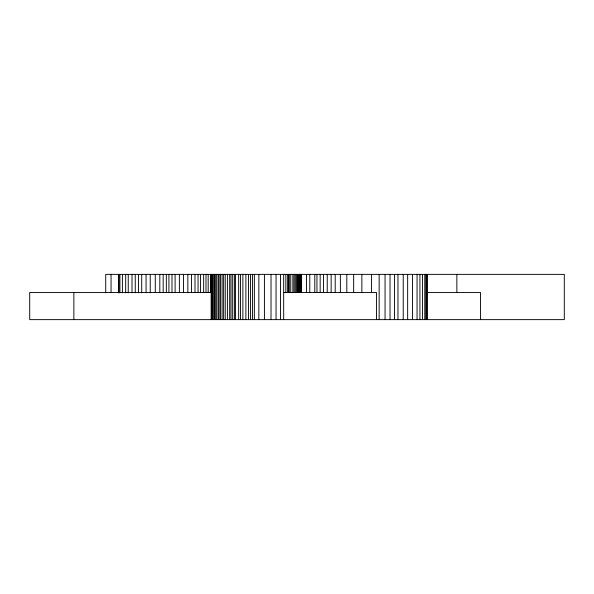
<?xml version="1.0" encoding="UTF-8"?>
<svg xmlns="http://www.w3.org/2000/svg" width="594" height="594" viewBox="0 0 594 594"><rect width="100%" height="100%" fill="white"/><g stroke="black" fill="none" stroke-linecap="round" stroke-linejoin="round"><path stroke-width="0.89" d="M210.736 292.471L29.7 292.471L29.7 319.631L564.3 319.631L564.3 274.369L105.732 274.369L105.732 292.842M283.68 292.471L376.44 292.471L376.44 319.631M427.131 292.471L480.449 292.471L480.449 319.631M456.853 274.369L456.853 292.471M427.093 274.369L427.093 319.631M426.826 274.369L426.796 319.631M426.678 274.369L426.678 319.631M425.876 274.369L425.876 319.631M424.777 274.369L424.777 319.631M422.483 274.369L422.483 319.631M419.936 274.369L419.936 319.631M417.055 274.369L417.055 319.631M412.533 274.369L412.533 319.631M407.655 274.369L407.655 319.631M403.229 274.369L403.229 319.631M397.965 274.369L397.965 319.631M394.446 274.369L394.446 319.631M390.028 274.369L390.028 319.631M385.053 274.369L385.053 319.631M379.15 274.369L379.15 319.631M371.577 274.369L371.577 292.471M361.865 274.369L361.865 292.471M353.66 274.369L353.66 292.471M346.814 274.369L346.814 292.471M340.369 274.369L340.369 292.471M335.202 274.369L335.202 292.471M331.155 274.369L331.155 292.471M327.235 274.369L327.235 292.471M323.5 274.369L323.5 292.471M320.166 274.369L320.166 292.471M316.944 274.369L316.944 292.471M314.79 274.369L314.79 292.471M309.786 274.369L309.786 292.471M306.549 274.369L306.549 292.471M301.574 274.369L301.574 292.471M301.418 274.369L301.418 292.471M301.277 274.369L301.165 292.471M301.047 274.369L301.047 292.471M300.764 274.369L300.764 292.471M300.557 274.369L300.653 292.471M300.438 274.369L300.438 292.471M300.319 274.369L300.319 292.471M300.193 274.369L300.193 292.471M300.059 274.369L300.059 292.471M299.911 274.369L299.911 292.471M299.68 274.369L299.68 292.471M299.413 274.369L299.413 292.471M299.116 274.369L299.116 292.471M298.299 274.369L298.299 292.471M297.906 274.369L297.906 292.471M297.416 274.369L297.416 292.471M296.399 274.369L296.399 292.471M295.255 274.369L295.255 292.471M294.082 274.369L294.082 292.471M292.872 274.369L292.872 292.471M290.756 274.369L290.756 292.471M289.233 274.369L289.233 292.471M288.61 274.369L288.61 292.471M287.652 274.369L287.652 292.471M285.848 274.369L285.848 292.471M283.68 274.369L283.68 319.631M280.517 274.369L280.517 319.631M276.054 274.369L276.054 319.631M271.02 274.369L271.02 319.631M264.419 274.369L264.419 319.631M258.843 274.369L258.843 319.631M254.351 274.369L254.351 319.631M252.48 274.369L252.48 319.631M250.49 274.369L250.49 319.631M248.448 274.369L248.448 319.631M245.886 274.369L245.886 319.631M242.879 274.369L242.879 319.631M240.54 274.369L240.54 319.631M238.654 274.369L238.654 319.631M235.528 274.369L235.528 319.631M234.4 274.369L234.4 319.631M232.7 274.369L232.7 319.631M230.999 274.369L230.999 319.631M229.678 274.369L229.678 319.631M227.413 274.369L227.413 319.631M225.252 274.369L225.252 319.631M223.634 274.369L223.634 319.631M222.104 274.369L222.104 319.631M220.567 274.369L220.567 319.631M219.112 274.369L219.112 319.631M218.124 274.369L218.124 319.631M216.639 274.369L216.639 319.631M215.303 274.369L215.303 319.631M214.471 274.369L214.471 319.631M213.276 274.369L213.276 319.631M212.6 274.369L212.6 319.631M212.021 274.369L212.021 319.631M211.523 274.369L211.523 319.631M211.16 274.369L211.145 319.631M210.729 274.369L210.729 292.471M208.182 274.369L208.182 292.471M205.999 274.369L205.999 292.471M203.653 274.369L203.653 292.471M200.549 274.369L200.549 292.471M198.054 274.369L198.054 292.471M195.003 274.369L195.003 292.471M191.491 274.369L191.491 292.471M187.853 274.369L187.853 292.471M183.553 274.369L183.553 292.471M179.381 274.369L179.381 292.471M175.111 274.369L175.111 292.471M171.993 274.369L171.993 292.471M168.911 274.369L168.911 292.471M166.335 274.369L166.335 292.471M163.172 274.369L163.172 292.471M159.816 274.369L159.816 292.471M155.279 274.369L155.279 292.471M150.237 274.369L150.237 292.842M146.057 274.369L146.057 292.842M141.706 274.369L141.706 292.842M138.447 274.369L138.447 292.842M135.261 274.369L135.261 292.842M132.009 274.369L132.009 292.842M128.245 274.369L128.245 292.842M125.676 274.369L125.676 292.842M122.401 274.369L122.401 292.842M119.906 274.369L119.906 292.842M118.867 274.369L118.867 292.842M118.592 274.369L118.592 292.842M111.056 274.369L111.056 292.471M73.871 292.471L73.871 319.631M300.943 292.471L300.943 274.369L300.854 292.471"/></g></svg>
